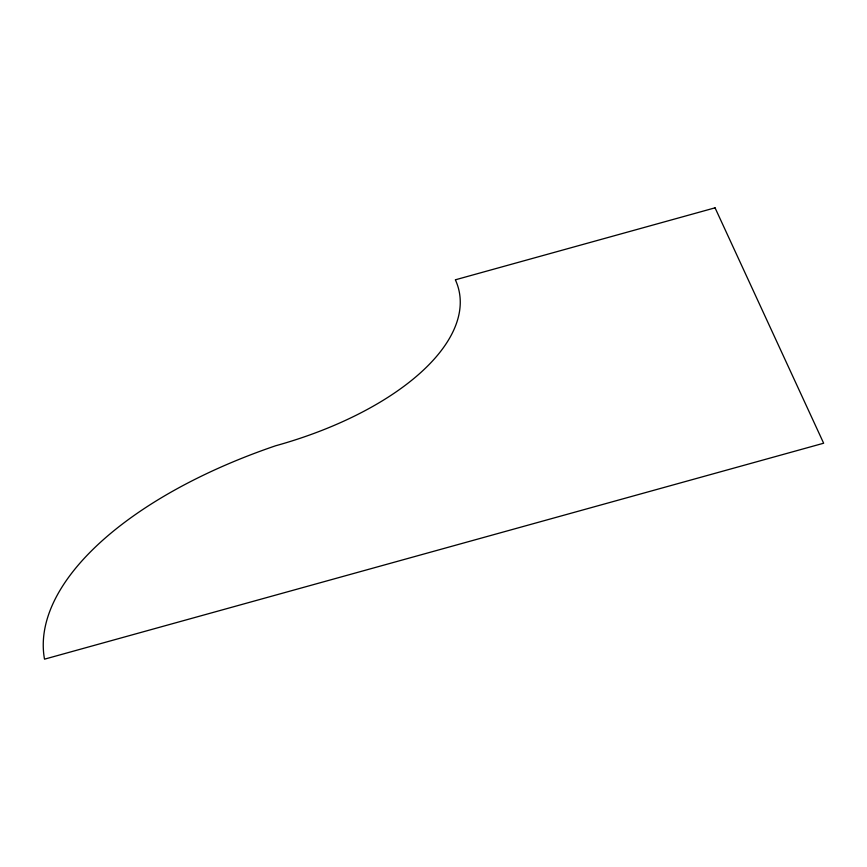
<?xml version="1.0" encoding="UTF-8"?>
<svg xmlns="http://www.w3.org/2000/svg" width="867" height="867" viewBox="0 0 867 867"><rect width="100%" height="100%" fill="white"/><g stroke="black" fill="none" stroke-linecap="round" stroke-linejoin="round"><path stroke-width="1.3" d="M715.058 207.831L455.348 279.813A236.724 111.507 -12.8 0 1 275.598 445.779A348.675 164.231 -12.8 0 0 44.51 659.169L823.65 443.221L715.058 207.831"/></g></svg>
